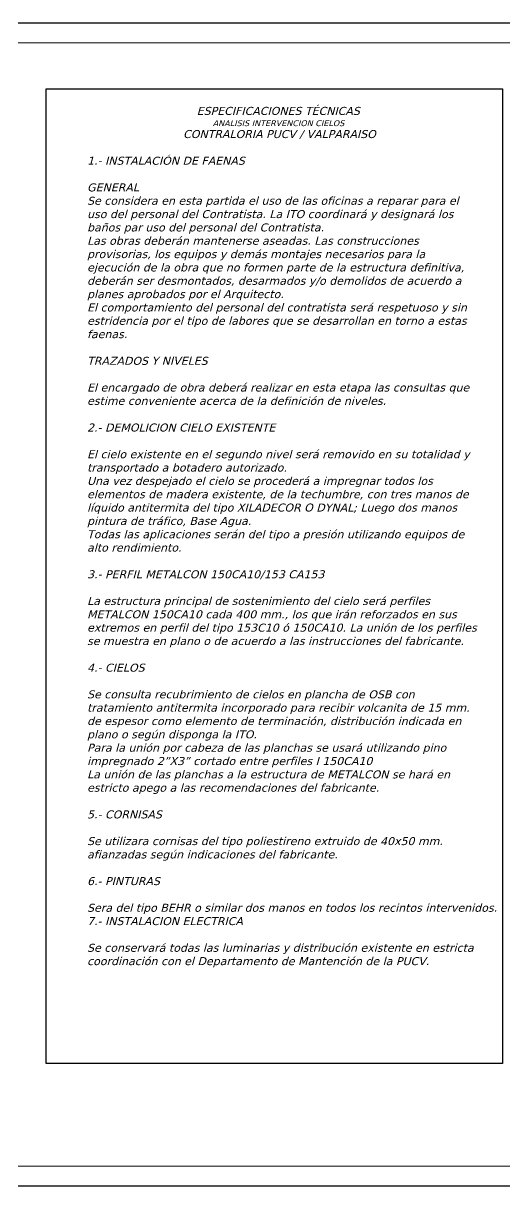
# Model space of a CAD drawing. Header units: millimetres. Extents: x 16 to 499, y 22 to 82.
# Drawn here: x 65.4 to 90, y 22.2 to 81.6 of the extents above; entities that cross this region are included whole.
import ezdxf

# ---------------------------------------------------------------- set-up
doc = ezdxf.new("R2010")
doc.units = ezdxf.units.MM
doc.layers.add('08', color=8, linetype='Continuous')
doc.layers.add('MUROS', color=7, linetype='Continuous', lineweight=18)
pattern_1 = [(0, (0, 0), (0, 6.985), [5.08, -1.905]), (90, (0, 0), (-6.985, 4e-16), [5.08, -1.905])]

msp = doc.modelspace()

# ---------------------------------------------------------------- hatches: boundary and pattern name
h = msp.add_hatch()
h.set_pattern_fill('ANGLE', color=3)
h.set_pattern_definition(pattern_1)
edge = h.paths.add_edge_path()
edge.add_arc((83.011, 69.767), 0.214, 0, 360)
edge = h.paths.add_edge_path()
edge.add_arc((80.594, 68.363), 0.214, 0, 360)
edge = h.paths.add_edge_path()
edge.add_arc((78.152, 66.953), 0.214, 0, 360)
edge = h.paths.add_edge_path()
edge.add_arc((103.928, 69.739), 0.124, 0, 360)
h = msp.add_hatch()
h.set_pattern_fill('ANGLE', color=3)
h.set_pattern_definition(pattern_1)
edge = h.paths.add_edge_path()
edge.add_arc((83.011, 69.767), 0.214, 0, 360)
h = msp.add_hatch()
h.set_pattern_fill('ANGLE', color=3)
h.set_pattern_definition(pattern_1)
edge = h.paths.add_edge_path()
edge.add_arc((78.152, 66.953), 0.214, 0, 360)
edge = h.paths.add_edge_path()
edge.add_arc((80.594, 68.363), 0.214, 0, 360)
h = msp.add_hatch()
h.set_pattern_fill('ANGLE', color=3)
h.set_pattern_definition([(0, (-2.4174, -1.404), (0, 6.985), [5.08, -1.905]), (90, (-2.4174, -1.404), (-6.985, 4e-16), [5.08, -1.905])])
edge = h.paths.add_edge_path()
edge.add_arc((80.594, 68.363), 0.214, 0, 360)
h = msp.add_hatch()
h.set_pattern_fill('ANGLE', color=3)
h.set_pattern_definition([(0, (-4.859, -2.8134), (0, 6.985), [5.08, -1.905]), (90, (-4.859, -2.8134), (-6.985, 4e-16), [5.08, -1.905])])
edge = h.paths.add_edge_path()
edge.add_arc((78.152, 66.953), 0.214, 0, 360)

# ---------------------------------------------------------------- linework, layer by layer
at = {"color": 2}
msp.add_lwpolyline([(89.886, 28.48), (66.558, 28.48), (66.558, 78.276), (89.886, 78.276)], close=True, dxfattribs=at)
at = {"layer": '08', "linetype": 'Continuous'}
msp.add_lwpolyline([(16.224, 81.63), (16.224, 22.23), (133.626, 22.23), (133.626, 81.63), (16.224, 81.63)], dxfattribs=at)
at = {"layer": 'MUROS', "color": 4, "linetype": 'Continuous', "lineweight": 0}
msp.add_lwpolyline([(18.709, 80.63), (18.709, 23.23), (132.378, 23.23), (132.378, 80.63)], close=True, dxfattribs=at)

# ---------------------------------------------------------------- texts
at = {"color": 2, "insert": (68.647, 77.355), "char_height": 0.408898, "width": 19.92872, "attachment_point": 1}
msp.add_mtext('\\pi5.6023;{\\fVerdana|b0|i1|c0|p34;ESPECIFICACIONES TÉCNICAS\\P\\pi6.418;\\H0.73368x;ANALISIS INTERVENCION CIELOS\\H1.363x;\\P\\pi4.9076;CONTRALORIA PUCV / VALPARAISO\\P\\pi9.9644;\\P\\pi0;1.- INSTALACIÓN DE FAENAS\\P\\PGENERAL\\PSe considera en esta partida el uso de las oficinas a reparar para el uso del personal del Contratista. La ITO coordinará y designará los baños par uso del personal del Contratista.\\PLas obras deberán mantenerse aseadas. Las construcciones provisorias, los equipos y demás montajes necesarios para la ejecución de la obra que no formen parte de la estructura definitiva, deberán ser desmontados, desarmados y/o demolidos de acuerdo a planes aprobados por el Arquitecto.\\PEl comportamiento del personal del contratista será respetuoso y sin estridencia por el tipo de labores que se desarrollan en torno a estas faenas.\\P\\PTRAZADOS Y NIVELES\\P\\PEl encargado de obra deberá realizar en esta etapa las consultas que estime conveniente acerca de la definición de niveles.\\P\\P2.- DEMOLICION CIELO EXISTENTE\\P\\PEl cielo existente en el segundo nivel será removido en su totalidad y transportado a botadero autorizado.\\PUna vez despejado el cielo se procederá a impregnar todos los elementos de madera existente, de la techumbre, con tres manos de líquido antitermita del tipo XILADECOR O DYNAL; Luego dos manos pintura de tráfico, Base Agua.\\PTodas las aplicaciones serán del tipo a presión utilizando equipos de alto rendimiento.\\P\\P3.- PERFIL METALCON 150CA10/153 CA153\\P\\PLa estructura principal de sostenimiento del cielo será perfiles METALCON 150CA10 cada 400 mm., los que irán reforzados en sus extremos en perfil del tipo 153C10 ó 150CA10. La unión de los perfiles se muestra en plano o de acuerdo a las instrucciones del fabricante.\\P\\P4.- CIELOS\\P\\PSe consulta recubrimiento de cielos en plancha de OSB con tratamiento antitermita incorporado para recibir volcanita de 15 mm. de espesor como elemento de terminación, distribución indicada en plano o según disponga la ITO.\\PPara la unión por cabeza de las planchas se usará utilizando pino impregnado 2”X3” cortado entre perfiles I 150CA10\\PLa unión de las planchas a la estructura de METALCON se hará en estricto apego a las recomendaciones del fabricante.\\P\\P5.- CORNISAS\\P\\PSe utilizara cornisas del tipo poliestireno extruido de 40x50 mm. afianzadas según indicaciones del fabricante.\\P\\P6.- PINTURAS\\P\\PSera del tipo BEHR o similar dos manos en todos los recintos intervenidos.\\P7.- INSTALACION ELECTRICA\\P\\PSe conservará todas las luminarias y distribución existente en estricta coordinación con el Departamento de Mantención de la PUCV.}', dxfattribs=at)

doc.saveas('drawing.dxf')
